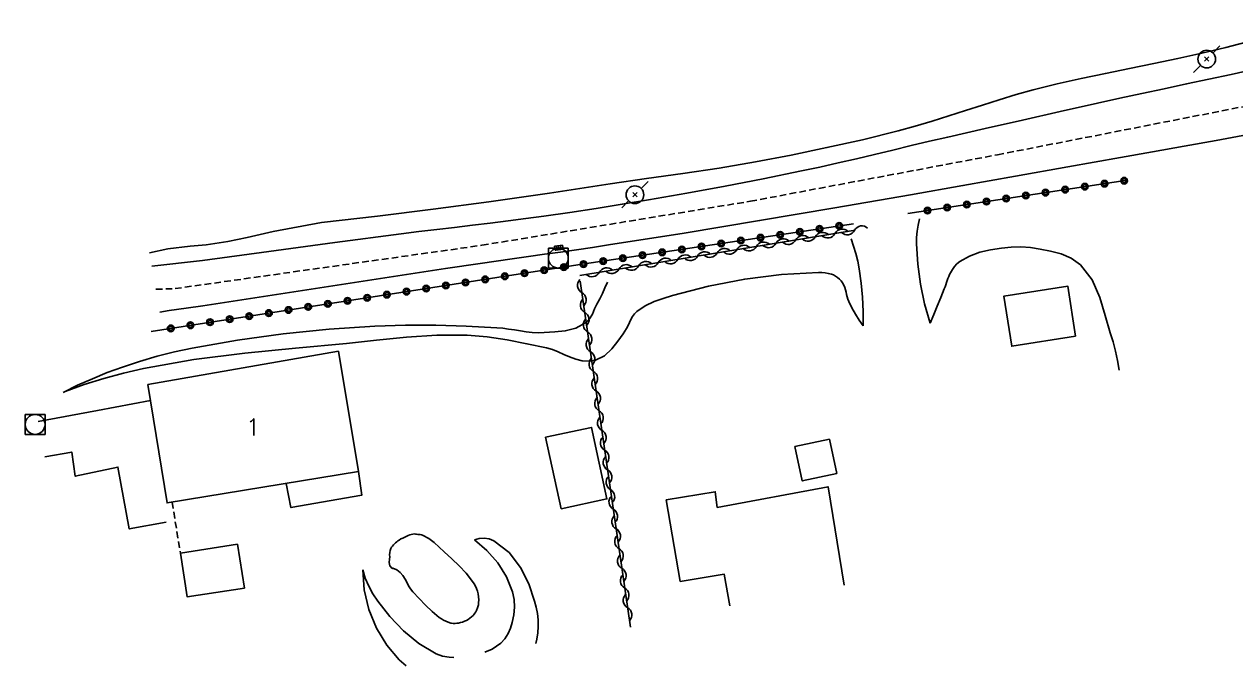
# Model space of a CAD drawing. Header units: millimetres. Extents: x 149999 to 151001, y 153000 to 154001.
# Drawn here: x 150781.4 to 150872.7, y 153679.1 to 153727.5 of the extents above; entities that cross this region are included whole.
import ezdxf
from ezdxf.enums import TextEntityAlignment as Align

# ---------------------------------------------------------------- set-up
doc = ezdxf.new("R2010")
doc.units = ezdxf.units.MM
doc.linetypes.add('DASHED', pattern=[0.75, 0.5, -0.25])
doc.layers.get('0').update_dxf_attribs({"linetype": 'CONTINUOUS'})
for name, color, linetype in [('W0001', 6, 'DASHED'), ('W0008', 7, 'CONTINUOUS'), ('W0017', 7, 'CONTINUOUS'), ('W0101', 7, 'CONTINUOUS'), ('W0104', 1, 'CONTINUOUS'), ('W0112', 1, 'DASHED'), ('W0211', 2, 'CONTINUOUS'), ('W0214', 2, 'CONTINUOUS'), ('W0310', 3, 'CONTINUOUS'), ('W0322', 7, 'CONTINUOUS'), ('W0323', 7, 'CONTINUOUS'), ('W0401', 7, 'CONTINUOUS'), ('W0420', 7, 'CONTINUOUS'), ('W0473', 7, 'CONTINUOUS'), ('W0515', 5, 'CONTINUOUS'), ('W0991', 7, 'CONTINUOUS')]:
    doc.layers.add(name, color=color, linetype=linetype)
doc.styles.get("Standard").update_dxf_attribs({"font": 'romans.shx', "width": 0.85})

# ---------------------------------------------------------------- blocks, each defined once
blk = doc.blocks.new('T420')
for p, q in [((0.75, 0.75), (-0.75, 0.75)), ((-0.75, 0.75), (-0.75, -0.75)), ((0.75, 0.75), (0.75, -0.75)), ((0.75, -0.75), (-0.75, -0.75))]:
    blk.add_line(p, q)
blk.add_ellipse((0, 0), major_axis=(-0.53, 0.53), ratio=1, start_param=3.926991, end_param=10.210176)
blk = doc.blocks.new('T473')
for p, q in [((0.500001, 0.500001), (1.000002, 1.000002)), ((-0.166667, 0.166667), (0.166667, -0.166667)), ((-0.166667, -0.166667), (0.166667, 0.166667)), ((-1.000002, -1.000002), (-0.500001, -0.500001))]:
    blk.add_line(p, q)
blk.add_ellipse((0, 0), major_axis=(0.471405, 0.471405), ratio=1, start_param=5.497787144, end_param=11.780972451)
blk = doc.blocks.new('T401')
for p, q in [((-0.3, 0.3), (0, 0.3)), ((-0.3, -0.25), (-0.3, 0.3)), ((-0.3, 0.15), (0, 0.15)), ((-0.3, 0), (0, 0)), ((0, 0.3), (0, -0.25)), ((-0.3, -0.15), (0, -0.15)), ((-0.3, -0.25), (-0.3, -0.3)), ((-0.3, -0.3), (0, -0.3)), ((0, -0.3), (0, -0.25))]:
    blk.add_line(p, q)
blk = doc.blocks.new('t323o')
at = {"color": 0, "linetype": 'Continuous'}
for radius in [0.25, 0.15]:
    blk.add_circle((0, 0), radius, dxfattribs=at)
blk = doc.blocks.new('t310o')
at = {"color": 0, "linetype": 'Continuous'}
for centre, start, end in [((-0.5, 0.375), 216.8699, 323.1304), ((0.5, -0.375), 36.8699, 143.1303)]:
    blk.add_arc(centre, 0.625, start, end, dxfattribs=at)
blk = doc.blocks.new('t322o')
at = {"color": 0, "linetype": 'Continuous'}
for radius in [0.25, 0.15]:
    blk.add_circle((0, 0), radius, dxfattribs=at)

msp = doc.modelspace()

# ---------------------------------------------------------------- linework, layer by layer
at = {"layer": 'W0001'}
msp.add_lwpolyline([(150791.308, 153707.537), (150792.761, 153707.584), (150815.903, 153710.852), (150836.149, 153714.172), (150854.77, 153717.673), (150876.254, 153721.881), (150893.472, 153725.354), (150906.431, 153727.52)], dxfattribs=at)
at = {"layer": 'W0008'}
for points in [[(150874.061, 153724.106), (150872.384, 153723.74), (150870.705, 153723.378), (150869.026, 153723.018), (150867.346, 153722.659), (150865.667, 153722.298), (150863.989, 153721.934), (150862.312, 153721.565), (150859.489, 153720.935), (150856.667, 153720.297), (150853.846, 153719.655), (150851.026, 153719.01), (150849.646, 153718.69), (150848.268, 153718.365), (150846.89, 153718.036), (150845.512, 153717.708), (150844.133, 153717.382), (150842.753, 153717.063), (150841.371, 153716.753), (150839.986, 153716.455), (150837.111, 153715.869), (150834.23, 153715.315), (150831.344, 153714.787), (150828.455, 153714.28), (150826.484, 153713.948), (150824.511, 153713.632), (150822.536, 153713.331), (150820.558, 153713.046), (150819.217, 153712.863), (150817.874, 153712.69), (150816.531, 153712.524), (150815.187, 153712.363), (150813.842, 153712.204), (150812.498, 153712.043), (150811.155, 153711.879), (150809.812, 153711.708), (150804.819, 153711.056), (150799.827, 153710.393), (150794.838, 153709.715), (150791.009, 153709.265)], [(150791.607, 153705.809), (150792.314, 153705.923), (150793.59, 153706.102), (150794.864, 153706.29), (150797.478, 153706.688), (150800.092, 153707.089), (150802.705, 153707.493), (150805.318, 153707.897), (150807.932, 153708.3), (150810.545, 153708.7), (150813.16, 153709.097), (150815.775, 153709.487), (150816.984, 153709.663), (150818.194, 153709.835), (150819.405, 153710.004), (150820.615, 153710.172), (150821.825, 153710.341), (150823.035, 153710.513), (150824.245, 153710.69), (150825.453, 153710.873), (150831.148, 153711.777), (150836.838, 153712.718), (150842.523, 153713.683), (150848.206, 153714.658), (150852.169, 153715.348), (150856.129, 153716.052), (150860.088, 153716.762), (150864.047, 153717.47), (150866.452, 153717.899), (150868.857, 153718.33), (150871.262, 153718.761), (150873.667, 153719.193)]]:
    msp.add_lwpolyline(points, dxfattribs=at)
at = {"layer": 'W0017'}
for points in [[(150782.435, 153697.575), (150786.905, 153698.383), (150790.919, 153699.147)], [(150782.936, 153694.9), (150784.975, 153695.254), (150785.245, 153693.429), (150788.453, 153694.13), (150789.311, 153689.464), (150792.102, 153689.964)]]:
    msp.add_lwpolyline(points, dxfattribs=at)
at = {"layer": 'W0101'}
for points in [[(150790.724, 153700.354), (150805.087, 153702.861), (150806.608, 153693.799)], [(150806.608, 153693.799), (150792.169, 153691.422), (150790.724, 153700.354)], [(150834.582, 153683.661), (150834.173, 153686.048), (150830.857, 153685.507), (150829.801, 153691.655), (150833.499, 153692.26), (150833.644, 153691.089), (150841.998, 153692.645), (150843.217, 153685.214)]]:
    msp.add_lwpolyline(points, dxfattribs=at)
at = {"layer": 'W0104'}
for points in [[(150860.662, 153703.993), (150855.853, 153703.238), (150855.259, 153707.024), (150860.068, 153707.779)], [(150821.865, 153690.984), (150820.706, 153696.37), (150824.171, 153697.116), (150825.33, 153691.73)], [(150842.651, 153693.639), (150840.049, 153693.089), (150839.503, 153695.672), (150842.105, 153696.222)], [(150797.473, 153688.316), (150793.165, 153687.644), (150793.682, 153684.332), (150797.99, 153685.004)]]:
    msp.add_lwpolyline(points, close=True, dxfattribs=at)
msp.add_lwpolyline([(150806.608, 153693.799), (150806.608, 153693.798), (150806.843, 153691.999), (150801.5, 153691.074), (150801.139, 153692.899), (150801.138, 153692.899)], dxfattribs=at)
at = {"layer": 'W0112'}
msp.add_lwpolyline([(150792.546, 153691.484), (150793.165, 153687.644)], dxfattribs=at)
at = {"layer": 'W0211'}
for points in [[(150876.002, 153726.819), (150872.003, 153725.775), (150870.194, 153725.343), (150868.377, 153724.941), (150866.557, 153724.56), (150864.734, 153724.189), (150862.912, 153723.816), (150861.092, 153723.427), (150859.278, 153723.013), (150857.473, 153722.562), (150856.188, 153722.209), (150854.912, 153721.827), (150853.641, 153721.427), (150852.374, 153721.016), (150851.107, 153720.605), (150849.837, 153720.206), (150848.559, 153719.826), (150847.274, 153719.475), (150844.602, 153718.815), (150841.917, 153718.212), (150839.222, 153717.658), (150836.519, 153717.143), (150833.788, 153716.678), (150831.048, 153716.269), (150828.305, 153715.883), (150825.565, 153715.485), (150823.282, 153715.137), (150821, 153714.786), (150818.716, 153714.442), (150816.43, 153714.119), (150812.226, 153713.57), (150808.018, 153713.058), (150803.808, 153712.562), (150800.172, 153711.893), (150798.198, 153711.443), (150796.737, 153711.139), (150795.117, 153710.879), (150793.902, 153710.778), (150792.224, 153710.575), (150790.834, 153710.271)], [(150848.902, 153712.842), (150848.79, 153712.377), (150848.712, 153711.905), (150848.67, 153711.429), (150848.664, 153710.951), (150848.757, 153709.431), (150848.963, 153707.922), (150849.281, 153706.433), (150849.709, 153704.972)], [(150844.657, 153704.774), (150844.658, 153705.852), (150844.607, 153706.929), (150844.503, 153708.002), (150844.348, 153709.069), (150844.235, 153709.648), (150844.094, 153710.22), (150843.926, 153710.786), (150843.73, 153711.342)], [(150825.36, 153708.062), (150825.177, 153707.641), (150824.984, 153707.224), (150824.781, 153706.813), (150824.568, 153706.406), (150824.399, 153706.048), (150824.233, 153705.667), (150824.018, 153705.298), (150823.719, 153704.998), (150822.988, 153704.607), (150822.189, 153704.4), (150821.387, 153704.314), (150820.606, 153704.264), (150820.152, 153704.253), (150819.699, 153704.277), (150819.248, 153704.326), (150818.801, 153704.392), (150818.357, 153704.464), (150817.913, 153704.533), (150817.467, 153704.591), (150817.018, 153704.629), (150814.725, 153704.744), (150812.43, 153704.816), (150810.133, 153704.825), (150807.836, 153704.75), (150804.375, 153704.514), (150800.922, 153704.167), (150797.483, 153703.701), (150794.064, 153703.103), (150792.728, 153702.815), (150791.405, 153702.478), (150790.094, 153702.093), (150788.797, 153701.665), (150787.656, 153701.246), (150786.53, 153700.788), (150785.421, 153700.291), (150784.329, 153699.757)], [(150815.33, 153688.633), (150816.283, 153687.843), (150817.096, 153686.909), (150817.747, 153685.855), (150818.218, 153684.71), (150818.342, 153684.137), (150818.362, 153683.555), (150818.301, 153682.98), (150818.18, 153682.419), (150818.049, 153681.991), (150817.875, 153681.574), (150817.636, 153681.182), (150817.323, 153680.844), (150816.677, 153680.398), (150816.125, 153680.162)], [(150813.796, 153679.762), (150813.442, 153679.781), (150812.936, 153679.878), (150812.45, 153680.054), (150811.145, 153680.811), (150809.989, 153681.77), (150808.971, 153682.856), (150808.051, 153684.009), (150807.68, 153684.558), (150807.365, 153685.14), (150807.108, 153685.75), (150806.912, 153686.382)]]:
    msp.add_lwpolyline(points, dxfattribs=at)
at = {"layer": 'W0214'}
for points in [[(150849.709, 153704.972), (150849.974, 153705.622), (150850.237, 153706.272), (150850.5, 153706.923), (150850.761, 153707.574), (150850.819, 153707.726), (150850.873, 153707.879), (150850.925, 153708.033), (150850.977, 153708.187), (150851.033, 153708.34), (150851.094, 153708.492), (150851.163, 153708.641), (150851.241, 153708.785), (150851.381, 153709.015), (150851.535, 153709.24), (150851.715, 153709.449), (150851.928, 153709.626), (150852.663, 153710.036), (150853.451, 153710.321), (150854.259, 153710.511), (150855.07, 153710.646), (150855.8, 153710.719), (150856.534, 153710.729), (150857.265, 153710.675), (150857.99, 153710.56), (150858.772, 153710.399), (150859.567, 153710.195), (150860.341, 153709.872), (150861.023, 153709.376), (150861.908, 153708.234), (150862.489, 153706.91), (150862.889, 153705.558), (150863.278, 153704.259), (150863.493, 153703.566), (150863.677, 153702.864), (150863.828, 153702.155), (150863.947, 153701.439)], [(150784.472, 153699.818), (150785.924, 153700.343), (150787.396, 153700.809), (150788.885, 153701.214), (150790.39, 153701.558), (150794.189, 153702.229), (150798.016, 153702.711), (150801.85, 153703.089), (150805.681, 153703.448), (150807.945, 153703.684), (150810.215, 153703.923), (150812.497, 153704.081), (150814.785, 153704.077), (150816.301, 153703.947), (150817.804, 153703.714), (150819.294, 153703.423), (150820.777, 153703.116), (150821.228, 153702.99), (150821.662, 153702.816), (150822.086, 153702.621), (150822.509, 153702.435), (150822.973, 153702.267), (150823.459, 153702.15), (150823.965, 153702.113), (150824.471, 153702.185), (150825.155, 153702.512), (150825.704, 153703.035), (150826.139, 153703.619), (150826.545, 153704.167), (150826.689, 153704.37), (150826.812, 153704.586), (150826.92, 153704.809), (150827.024, 153705.032), (150827.136, 153705.257), (150827.262, 153705.476), (150827.412, 153705.682), (150827.59, 153705.865), (150828.202, 153706.296), (150828.879, 153706.61), (150829.577, 153706.845), (150830.272, 153707.052), (150832.974, 153707.763), (150835.717, 153708.305), (150838.493, 153708.657), (150841.288, 153708.801), (150841.531, 153708.796), (150841.774, 153708.773), (150842.014, 153708.733), (150842.25, 153708.673), (150842.332, 153708.645), (150842.411, 153708.611), (150842.487, 153708.571), (150842.56, 153708.525), (150842.71, 153708.415), (150842.854, 153708.295), (150842.986, 153708.16), (150843.098, 153708.008), (150843.187, 153707.845), (150843.256, 153707.673), (150843.31, 153707.497), (150843.354, 153707.318), (150843.394, 153707.142), (150843.438, 153706.965), (150843.491, 153706.791), (150843.559, 153706.621), (150843.796, 153706.138), (150844.058, 153705.668), (150844.346, 153705.213), (150844.657, 153704.774)], [(150819.969, 153680.821), (150820.054, 153681.142), (150820.128, 153681.627), (150820.154, 153682.117), (150820.136, 153682.6), (150820.082, 153683.079), (150819.994, 153683.553), (150819.875, 153684.02), (150819.434, 153685.31), (150818.818, 153686.56), (150817.95, 153687.69), (150816.809, 153688.566), (150816.455, 153688.713), (150816.077, 153688.775), (150815.695, 153688.748), (150815.33, 153688.633)], [(150806.912, 153686.382), (150807.021, 153684.868), (150807.369, 153683.39), (150807.945, 153681.985), (150808.737, 153680.69), (150809.663, 153679.601), (150810.193, 153679.144)]]:
    msp.add_lwpolyline(points, dxfattribs=at)
at = {"layer": 'W0310'}
for points in [[(150844.037, 153711.986), (150823.276, 153708.569)], [(150823.314, 153708.139), (150827.094, 153682.044)]]:
    msp.add_lwpolyline(points, dxfattribs=at)
at = {"layer": 'W0322'}
msp.add_lwpolyline([(150864.405, 153715.734), (150848.014, 153713.246)], dxfattribs=at)
at = {"layer": 'W0323'}
msp.add_lwpolyline([(150843.926, 153712.471), (150823.468, 153709.421), (150790.954, 153704.356)], dxfattribs=at)
at = {"layer": 'W0515'}
msp.add_lwpolyline([(150809.173, 153686.501), (150809.476, 153686.378), (150809.735, 153686.184), (150809.945, 153685.946), (150810.116, 153685.686), (150810.25, 153685.438), (150810.378, 153685.183), (150810.523, 153684.935), (150810.7, 153684.709), (150811.17, 153684.207), (150811.646, 153683.708), (150812.146, 153683.23), (150812.683, 153682.794), (150812.844, 153682.685), (150813.012, 153682.587), (150813.185, 153682.5), (150813.362, 153682.421), (150813.423, 153682.397), (150813.485, 153682.376), (150813.548, 153682.358), (150813.613, 153682.347), (150813.743, 153682.336), (150813.874, 153682.336), (150814.004, 153682.346), (150814.133, 153682.365), (150814.287, 153682.398), (150814.437, 153682.442), (150814.585, 153682.498), (150814.727, 153682.565), (150814.864, 153682.645), (150814.995, 153682.736), (150815.117, 153682.837), (150815.232, 153682.947), (150815.307, 153683.03), (150815.376, 153683.119), (150815.437, 153683.213), (150815.49, 153683.312), (150815.521, 153683.38), (150815.549, 153683.448), (150815.575, 153683.518), (150815.597, 153683.589), (150815.617, 153683.661), (150815.633, 153683.734), (150815.645, 153683.807), (150815.654, 153683.881), (150815.664, 153684.107), (150815.652, 153684.333), (150815.619, 153684.557), (150815.566, 153684.777), (150815.499, 153684.97), (150815.414, 153685.156), (150815.313, 153685.334), (150815.201, 153685.504), (150814.721, 153686.116), (150814.189, 153686.682), (150813.628, 153687.217), (150813.057, 153687.736), (150812.683, 153688.082), (150812.302, 153688.432), (150811.887, 153688.751), (150811.426, 153688.999), (150811.339, 153689.025), (150811.249, 153689.036), (150811.16, 153689.04), (150811.072, 153689.047), (150810.98, 153689.06), (150810.887, 153689.075), (150810.792, 153689.084), (150810.697, 153689.08), (150810.574, 153689.054), (150810.456, 153689.012), (150810.342, 153688.961), (150810.229, 153688.911), (150810.084, 153688.846), (150809.94, 153688.778), (150809.798, 153688.704), (150809.662, 153688.621), (150809.568, 153688.555), (150809.478, 153688.485), (150809.391, 153688.409), (150809.309, 153688.33), (150809.23, 153688.251), (150809.151, 153688.168), (150809.079, 153688.078), (150809.024, 153687.976), (150808.976, 153687.828), (150808.952, 153687.674), (150808.945, 153687.521), (150808.949, 153687.368), (150808.93, 153687.18), (150808.904, 153686.942), (150808.961, 153686.681), (150809.143, 153686.489), (150809.148, 153686.488), (150809.152, 153686.489), (150809.156, 153686.492), (150809.159, 153686.494), (150809.162, 153686.496), (150809.165, 153686.499), (150809.169, 153686.501)], close=True, dxfattribs=at)

# ---------------------------------------------------------------- block references
at = {"layer": 'W0310'}
for p, rotation in [((150843.997, 153711.979), 189.3463725379098), ((150838.077, 153711.005), 189.3463725379098), ((150839.557, 153711.249), 189.3463725379098), ((150841.037, 153711.492), 189.3463725379098), ((150842.517, 153711.736), 189.3463725379098), ((150833.637, 153710.274), 189.3463725379098), ((150835.117, 153710.518), 189.3463725379098), ((150836.597, 153710.761), 189.3463725379098), ((150827.716, 153709.3), 189.3463725379098), ((150829.196, 153709.543), 189.3463725379098), ((150830.676, 153709.787), 189.3463725379098), ((150832.157, 153710.031), 189.3463725379098), ((150824.756, 153708.813), 189.3463725379098), ((150826.236, 153709.056), 189.3463725379098), ((150823.438, 153707.28), 278.2430844170923), ((150823.653, 153705.796), 278.2430844170923), ((150823.869, 153704.311), 278.2430844170923), ((150824.084, 153702.827), 278.2430844170923), ((150824.299, 153701.342), 278.2430844170923), ((150824.514, 153699.858), 278.2430844170923), ((150824.729, 153698.373), 278.2430844170923), ((150824.944, 153696.889), 278.2430844170923), ((150825.159, 153695.404), 278.2430844170923), ((150825.374, 153693.92), 278.2430844170923), ((150825.589, 153692.435), 278.2430844170923), ((150825.804, 153690.951), 278.2430844170923), ((150826.019, 153689.466), 278.2430844170923), ((150826.234, 153687.982), 278.2430844170923), ((150826.449, 153686.497), 278.2430844170923), ((150826.664, 153685.013), 278.2430844170923), ((150826.879, 153683.528), 278.2430844170923)]:
    msp.add_blockref('t310o', p, dxfattribs=dict(at, rotation=rotation))
at = {"layer": 'W0322', "rotation": 188.6310763560359}
for p in [(150864.327, 153715.722), (150858.395, 153714.822), (150859.878, 153715.047), (150861.361, 153715.272), (150862.844, 153715.497), (150852.463, 153713.921), (150853.946, 153714.146), (150855.429, 153714.372), (150856.912, 153714.597), (150849.497, 153713.471), (150850.98, 153713.696)]:
    msp.add_blockref('t322o', p, dxfattribs=at)
at = {"layer": 'W0323'}
for p, rotation in [((150841.364, 153712.089), 188.479538969792), ((150842.847, 153712.31), 188.479538969792), ((150835.429, 153711.204), 188.479538969792), ((150836.913, 153711.425), 188.479538969792), ((150838.397, 153711.647), 188.479538969792), ((150839.88, 153711.868), 188.479538969792), ((150829.495, 153710.32), 188.479538969792), ((150830.979, 153710.541), 188.479538969792), ((150832.462, 153710.762), 188.479538969792), ((150833.946, 153710.983), 188.479538969792), ((150823.561, 153709.435), 188.479538969792), ((150825.044, 153709.656), 188.479538969792), ((150826.528, 153709.877), 188.479538969792), ((150828.011, 153710.098), 188.479538969792), ((150817.632, 153708.512), 188.8543407769522), ((150819.114, 153708.743), 188.8543407769522), ((150820.596, 153708.974), 188.8543407769522), ((150822.078, 153709.205), 188.8543407769522), ((150811.704, 153707.588), 188.8543407769522), ((150813.186, 153707.819), 188.8543407769522), ((150814.668, 153708.05), 188.8543407769522), ((150816.15, 153708.281), 188.8543407769522), ((150805.775, 153706.665), 188.8543407769522), ((150807.257, 153706.896), 188.8543407769522), ((150808.739, 153707.127), 188.8543407769522), ((150810.221, 153707.357), 188.8543407769522), ((150799.847, 153705.741), 188.8543407769522), ((150801.329, 153705.972), 188.8543407769522), ((150802.811, 153706.203), 188.8543407769522), ((150804.293, 153706.434), 188.8543407769522), ((150793.918, 153704.818), 188.8543407769522), ((150795.4, 153705.049), 188.8543407769522), ((150796.882, 153705.279), 188.8543407769522), ((150798.364, 153705.51), 188.8543407769522), ((150792.436, 153704.587), 188.8543407769522)]:
    msp.add_blockref('t323o', p, dxfattribs=dict(at, rotation=rotation))
at = {"layer": 'W0401', "rotation": 277.9777677291235}
msp.add_blockref('T401', (150821.718, 153710.517), dxfattribs=at)
at = {"layer": 'W0420'}
for p in [(150821.667, 153709.881), (150782.216, 153697.343)]:
    msp.add_blockref('T420', p, dxfattribs=at)
at = {"layer": 'W0473'}
for p in [(150870.551, 153724.892), (150827.44, 153714.666)]:
    msp.add_blockref('T473', p, dxfattribs=at)

# ---------------------------------------------------------------- texts
at = {"layer": 'W0991'}
msp.add_text('1', height=1.25, dxfattribs=at).set_placement((150798.645, 153697.141), align=Align.MIDDLE_CENTER)

doc.saveas('drawing.dxf')
